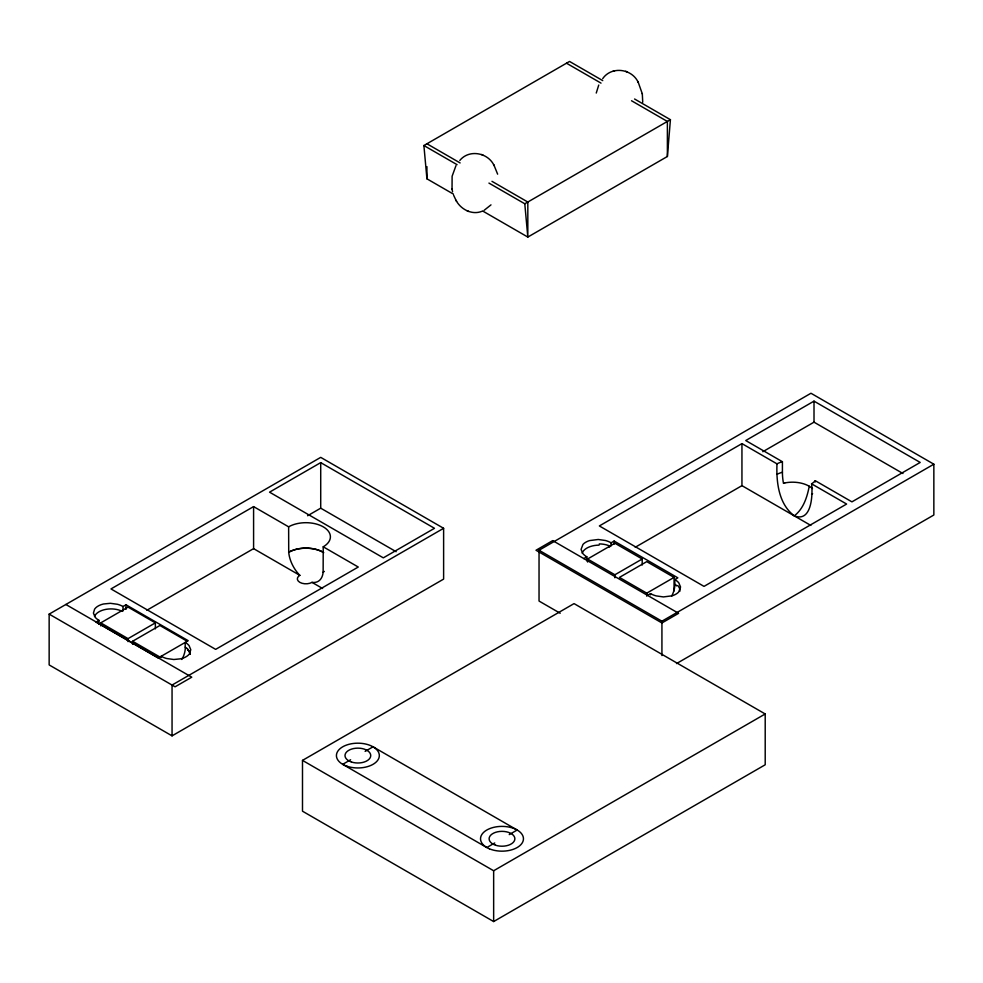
<?xml version="1.0" encoding="UTF-8"?>
<svg xmlns="http://www.w3.org/2000/svg" width="983" height="983" viewBox="0 0 983 983"><rect width="100%" height="100%" fill="white"/><g stroke="black" fill="none" stroke-linecap="round" stroke-linejoin="round"><path stroke-width="1.47" d="M123.01 610.996L123.01 606.523L126.021 604.791L188.208 640.695L158.202 658.008L96.015 622.116L99.013 620.384A19.365 11.182 0 0 1 95.118 617.164L93.422 613.097L94.626 609.091A15.949 9.216 0 0 1 103.461 603.992L110.403 603.304L117.432 604.275A19.365 11.182 0 0 1 123.01 606.523M811.577 483.82C812.916 494.486 811.798 522.833 794.289 515.842C778.622 504.107 776.226 482.039 776.988 463.841L741.944 443.616L599.347 525.942L704.025 586.384L846.621 504.046L811.577 483.82A22.842 13.184 0 0 0 815.251 480.687L851.929 501.858L920.199 462.44L814.01 401.138L745.741 440.544L782.419 461.727L782.419 472.233A55.712 32.169 60 0 0 783.463 483.353L784.643 483.071M642.735 102.195L642.292 93.569M482.678 211.001L527.822 237.063L667.383 156.481L670.418 119.693L634.576 99M809.255 486.204C807.154 497.066 803.455 508.887 794.289 515.842M596.251 93.041L598.745 85.042M455.965 165.66L452.119 176.24L452.033 189.178M602.714 78.628C611.328 66.07 631.344 68.478 637.93 81.749M490.984 204.869L484.177 210.288M459.798 160.462C468.903 149.158 487.519 152.463 493.81 164.96M453.482 194.143L426.929 178.82L423.894 145.533L569.538 61.45L602.726 80.606M488.944 183.084L524.787 203.776L670.418 119.693M49.162 614.117L320.716 457.365L443.616 528.301L443.616 579.11L172.05 735.862L49.15 664.926L49.15 614.117L175.085 686.81L191.771 677.176L65.849 604.471M320.716 462.624L269.551 492.164L383.321 557.852L434.486 528.301L320.716 462.624L320.716 508.174L396.124 551.696M253.589 506.601L110.981 588.928L215.658 649.37L358.267 567.031L323.223 546.806A24.464 14.118 0 0 0 323.223 526.827A24.464 14.118 0 0 0 288.633 526.827L253.589 506.601L253.589 548.637L146.872 610.246M100.745 625.876L100.745 622.866L128.048 607.101L155.363 622.866L155.363 628.874M307.605 515.743L320.716 508.174M100.745 622.866L128.048 638.631L155.363 622.866M132.607 644.27L132.607 641.26L159.91 625.495L187.212 641.26M443.616 528.301L172.05 685.053L172.05 735.862M560.187 613.257L539.04 601.055L539.04 550.247L810.963 393.249L933.85 464.197L933.85 515.006L676.513 663.574M762.808 451.713L814.01 422.162L902.947 473.499M583.791 558.577L586.826 556.82A20.029 11.563 0 0 1 582.833 553.527L581.076 549.386L582.968 544.435A15.888 9.179 0 0 1 589.64 540.576L598.229 539.483L605.405 540.503A20.029 11.563 0 0 1 611.094 542.813L614.129 541.055L677.852 577.844L674.817 579.589L674.817 584.566A17.166 9.904 -60 0 1 671.659 596.091M587.588 562.018L587.588 559.008L614.891 543.243L642.206 559.008L642.206 565.016M635.227 547.273L741.944 485.651L810.852 525.438M587.588 559.008L614.891 574.772L642.206 559.008M302.494 760.387L574.047 603.611L765.204 713.965L765.204 764.774L493.65 921.55L302.494 811.196L302.494 760.387L493.65 870.754L765.204 713.965M350.612 759.761L342.698 764.332L486.818 847.543L494.732 842.972M365.123 751.381L373.049 746.81L517.169 830.021L509.243 834.592M674.055 577.402L646.753 561.637L619.45 577.402L646.753 593.167L674.055 577.402L674.055 590.918M647.514 595.354L650.549 593.609A20.029 11.563 0 0 0 656.251 595.907L663.414 596.927L672.003 595.833A15.888 9.179 0 0 0 678.688 591.987L680.568 587.023L678.811 582.882A20.029 11.563 0 0 0 674.817 579.589M539.04 550.247L661.928 621.195L933.85 464.197M481.977 211.284C472.331 215.265 461.248 209.674 456.382 200.999M613.159 71.169L614.719 70.715M599.102 545.135L599.065 545.135A17.166 9.855 -0.7 0 0 582.145 553.159M608.919 546.794L609.595 547.052M625.667 71.292L627.093 71.87M481.547 154.503L482.972 155.081M467.22 210.878L468.645 211.443M566.503 63.207L601.018 83.125M631.541 100.758L667.383 121.45L667.383 156.481M426.929 143.776L460.118 162.945M491.979 181.339L527.822 202.031L527.822 237.063L524.787 203.776M423.894 145.533L457.083 164.689M288.633 526.827L288.719 552.311A24.329 14.045 0 0 1 323.751 552.679M288.719 552.311A24.464 14.118 60 0 0 299.852 575.35A8.601 4.964 0 0 0 299.852 582.366A8.601 4.964 0 0 0 312.004 582.366A24.464 14.118 60 0 0 323.137 572.167L323.223 546.806M253.589 548.637L299.852 575.35M312.004 582.366L322.584 588.473M132.607 641.26L159.91 657.025M675.874 585.266L676.66 585.905M187.016 648.559L186.807 648.35A11.317 9.117 -65.6 0 0 185.197 647.158L185.197 642.427A19.353 11.182 0 0 1 189.092 645.647L190.776 649.702L189.572 653.707A15.949 9.216 0 0 1 180.737 658.807L173.807 659.507L166.766 658.524A19.365 11.182 0 0 1 161.187 656.275L161.187 657.59M638.2 82.203L642.354 93.975M494.08 165.414L497.631 174.163M453.642 195.31L456.112 200.544M637.734 81.417L638.372 82.486M493.613 164.628L494.252 165.697M455.94 200.249L456.591 201.331M452.573 191.783L451.959 188.773M815.251 480.687L815.251 481.989M814.01 401.138L814.01 422.162M741.944 443.616L741.944 485.651M661.928 621.195L661.928 655.563M650.549 593.609L650.549 594.85M646.753 593.167L646.753 596.177M614.891 574.772L614.891 577.783M614.129 541.055L614.129 544.103M611.094 542.813L611.094 545.921M586.826 556.82L586.826 560.863M493.65 870.754L493.65 921.55M426.929 166.631L426.929 178.82M128.048 638.631L128.048 641.641M126.021 604.791L126.021 609.362M99.013 620.384L99.013 624.205M674.952 584.418A15.949 12.214 -27.3 0 1 675.997 585.155M776.988 463.841A22.842 13.184 0 0 1 782.419 461.727M776.988 474.359A22.842 13.184 0 0 1 782.419 472.233M784.594 482.985A23.322 13.467 0 0 1 809.193 486.241A23.322 13.467 0 0 1 812.486 488.563M812.609 493.626A22.842 13.184 0 0 1 811.589 494.326M599.261 543.918A17.043 9.621 -0.2 0 1 609.902 546.118M677.766 585.536A17.043 10.506 1.5 0 1 679.929 591.176M185.283 647.097A17.116 9.879 -60 0 1 181.867 659.47M324.341 571.418A24.329 14.045 0 0 1 323.137 572.167M288.633 552.249A24.464 14.118 0 0 1 323.223 552.249M94.528 616.39A16.969 9.793 0 0 1 122.297 611.389M187.065 648.485A9.56 7.459 -76.5 0 1 187.397 648.829M187.655 648.977A4.497 2.888 83.8 0 1 188.048 649.505M189.94 654.334A16.908 9.769 0 0 0 187.79 649.763A16.969 9.793 0 0 1 190.149 654.383M552.692 540.613L536.005 550.247L661.928 622.952L678.614 613.318L552.692 540.613M489.399 848.808A21.454 12.386 0 0 0 523.337 840.06A21.454 12.386 0 0 0 493.245 827.465A21.454 12.386 0 0 0 489.399 848.808M495.555 845.22A12.877 7.434 0 0 0 514.871 838.782A12.877 7.434 0 0 0 495.555 832.343A12.877 7.434 0 0 0 495.555 845.22M347.146 766.298A21.454 12.386 0 0 0 379.327 755.571A21.454 12.386 0 0 0 347.146 744.844A21.454 12.386 0 0 0 347.146 766.298M351.435 762.009A12.877 7.434 0 0 0 370.738 755.571A12.877 7.434 0 0 0 351.435 749.132A12.877 7.434 0 0 0 351.435 762.009"/></g></svg>
